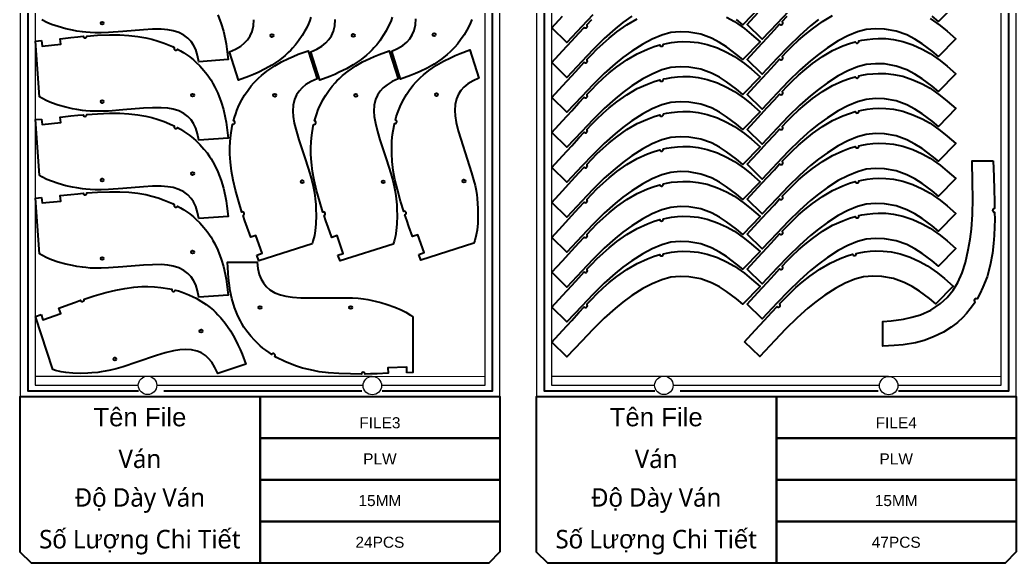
# Model space of a CAD drawing. Header units: millimetres. Extents: x -10628 to 24720, y -21829 to 4032.
# Drawn here: x 9448 to 12149, y -8099 to -6627 of the extents above; entities that cross this region are included whole.
import ezdxf
from ezdxf.enums import TextEntityAlignment as Align
from ezdxf.lldxf.tags import DXFTag

# ---------------------------------------------------------------- set-up
doc = ezdxf.new("R2010")
doc.units = ezdxf.units.MM
doc.layers.add('layer chu', color=7, linetype='Continuous', lineweight=9)
doc.layers.add('layer khung van cnc', color=7, linetype='Continuous', lineweight=25, true_color=0xfbf59b)
doc.layers.add('layer mau', color=7, linetype='Continuous')
doc.styles.add('Text Dim', font='arial.ttf')
tags = doc.linetypes.add('DATTRANHVAKEPVAN', pattern='A,32.156035,-1.521322,["DAT TRÁNH VA CHẠM KẸP VÁN",Text Dim,S=2.23494,R=0,X=0,Y=-0.877209],-47.8264', length=81.503757).pattern_tags.tags
tags[6] = DXFTag(74, 10)
tags = doc.linetypes.add('KVVIENMAY', pattern='A,46.311228,-10.280676,["KV VIỀN MÁY",Text Dim,S=10.028098,R=0,X=0,Y=-4.346144],-100.988212', length=157.580116).pattern_tags.tags
tags[6] = DXFTag(74, 10)

# ---------------------------------------------------------------- blocks, each defined once
blk = doc.blocks.new('khung van cnc')
at = {"color": 2, "linetype": 'DATTRANHVAKEPVAN', "lineweight": 5}
for p, q in [((-1453, -44.4), (-1148, -44.4)), ((-1148, -44.4), (-538.7, -44.4)), ((-539.1, -45.3), (-233, -44.4))]:
    blk.add_line(p, q, dxfattribs=at)
at = {"color": 250, "lineweight": 5}
blk.add_line((-1494.1, -99.4), (-193, -99.4), dxfattribs=at)
at = {"lineweight": 5}
blk.add_lwpolyline([(-193, -99.4), (-193, 2370.6), (-223, 2400.6), (-1463, 2400.6), (-1493, 2370.6), (-1493, -99.4)], close=True, dxfattribs=at)
at = {"color": 1, "linetype": 'KVVIENMAY'}
for points in [[(-511.9, -84.4), (-213, -84.4), (-213, 2370.6), (-228, 2385.6), (-1458, 2385.6), (-1473, 2370.6), (-1473, -84.4), (-1172.8, -84.4)], [(-1104, -84.4), (-567.2, -84.4)]]:
    blk.add_lwpolyline(points, dxfattribs=at)
at = {"lineweight": 5}
for points in [[(-513.5, -69.4), (-233, -69.4), (-233, 2370.6), (-1453, 2370.6), (-1453, -69.4), (-1173, -69.4)], [(-1123, -69.4), (-563.5, -69.4)]]:
    blk.add_lwpolyline(points, dxfattribs=at)
blk.add_lwpolyline([(-843, -551.3), (-1463, -551.3), (-1493, -521.3), (-1493, -99.4), (-843, -99.4)], close=True)
for centre in [(-1148, -69.4), (-538.5, -70.2)]:
    blk.add_circle(centre, 25, dxfattribs=at)
at = {"layer": 'layer mau'}
for points in [[(-843, -99.4), (-193, -99.4), (-193, -212.4), (-843, -212.4)], [(-843, -212.4), (-193, -212.4), (-193, -325.3), (-843, -325.3)], [(-843, -325.3), (-193, -325.3), (-193, -438.3), (-843, -438.3)], [(-843, -438.3), (-193, -438.3), (-193, -521.2), (-223, -551.2), (-843, -551.2)]]:
    blk.add_lwpolyline(points, close=True, dxfattribs=at)
at = {"color": 254, "lineweight": 5, "char_height": 50, "width": 647.53, "attachment_point": 5}
for s, insert in [('{\\fArial|b0|i0|c163|p34;Tên File}', (-1168.8, -155.9)), ('{\\fYu Gothic UI Semilight|b0|i0|c128|p34;Ván}', (-1168.8, -268.9)), ('{\\fYu Gothic UI Semilight|b0|i0|c128|p34;Đ\\fArial|b0|i0|c163|p34;ộ\\fYu Gothic UI Semilight|b0|i0|c128|p34; Dày Ván}', (-1168.8, -381.8)), ('{\\fYu Gothic UI Semilight|b0|i0|c128|p34;S\\fArial|b0|i0|c163|p34;ố\\fYu Gothic UI Semilight|b0|i0|c128|p34; L\\fArial|b0|i0|c163|p34;ượ\\fYu Gothic UI Semilight|b0|i0|c128|p34;ng Chi Ti\\fArial|b0|i0|c163|p34;ế\\fYu Gothic UI Semilight|b0|i0|c128|p34;t}', (-1168.8, -494.8))]:
    blk.add_mtext(s, dxfattribs=dict(at, insert=insert))
at = {"layer": 'layer mau'}
for tag, p in [('ÁGF', (-518, -155.9)), ('TENFILE', (-518, -268.9)), ('TENFILE', (-518, -381.8)), ('TENFILE', (-518, -494.8))]:
    blk.add_attdef(tag, text='', height=30, dxfattribs=at).set_placement(p, align=Align.MIDDLE_CENTER)

msp = doc.modelspace()

# ---------------------------------------------------------------- linework, layer by layer
for points in [[(11985.372, -6582.812), (11938.419, -6630.949), (11921.05, -6616.615)], [(9984.954, -6612.802), (9993.905, -6636.751), (10000.002, -6657.094), (10004.644, -6678.014), (10007.143, -6691.449), (10009.326, -6705.795), (10012.64, -6734.252), (9932.718, -6739.955), (9929.252, -6722.937), (9924.636, -6707.117), (9918.482, -6694.665), (9911.829, -6684.873), (9903.191, -6675.58), (9892.816, -6667.691), (9878.763, -6660.58), (9863.108, -6655.831), (9848.638, -6653.354), (9830.634, -6651.994), (9807.301, -6652.039), (9783.42, -6653.488), (9726.688, -6657.958), (9688.258, -6660.819), (9668.064, -6661.649), (9652.106, -6661.653), (9638.227, -6661.055), (9626.466, -6660.093), (9617.537, -6659.037), (9602, -6656.61), (9590.568, -6654.484), (9572.855, -6650.686), (9551.223, -6644.831), (9533.655, -6638.69), (9521.302, -6633.466), (9507.377, -6626.291)], [(11107.196, -6616.12), (11083.084, -6633.789), (11061.746, -6650.961), (11032.284, -6677.016), (11001.14, -6707.727), (10971.497, -6739.172), (10930.92, -6782.215), (10890.025, -6742.325), (10918.857, -6710.779), (10944.044, -6683.362), (10963.526, -6662.246), (10977.904, -6646.711), (10979.538, -6647.884), (10981.056, -6648.291), (10982.631, -6648.206), (10983.835, -6647.779), (10985.223, -6646.74), (10986.195, -6645.235), (10986.544, -6643.891), (10986.442, -6642.163), (10985.591, -6640.337), (10984.73, -6639.437), (10998.271, -6625.352)], [(11001.141, -6612.986), (10971.498, -6644.43), (10930.922, -6687.474), (10890.027, -6647.584), (10918.859, -6616.038)], [(11455.322, -6591.346), (11408.369, -6639.483), (11391, -6625.15)], [(11915.638, -6622.535), (11942.935, -6641.716), (11962.05, -6657.217), (11985.371, -6677.553), (11938.418, -6725.69), (11921.049, -6711.357), (11894.185, -6691.301), (11874.495, -6678.797), (11852.87, -6667.317), (11823.915, -6656.812), (11792.051, -6651.206), (11768.122, -6650.428), (11742.659, -6652.505), (11718.968, -6659.04), (11692.417, -6669.932), (11666.98, -6683.352), (11637.245, -6702.327), (11613.133, -6719.996), (11591.795, -6737.168), (11562.333, -6763.223), (11531.189, -6793.934), (11501.546, -6825.379), (11460.969, -6868.422), (11420.074, -6828.532), (11448.906, -6796.986), (11474.093, -6769.569), (11493.575, -6748.453), (11507.953, -6732.918), (11509.587, -6734.091), (11511.105, -6734.498), (11512.68, -6734.413), (11513.884, -6733.986), (11515.272, -6732.947), (11516.244, -6731.442), (11516.593, -6730.098), (11516.491, -6728.37), (11515.64, -6726.544), (11514.779, -6725.644), (11528.32, -6711.559), (11542.589, -6697.148), (11559.181, -6681.528), (11575.954, -6667.104), (11596.85, -6650.357), (11623.778, -6631.21), (11651.586, -6614.881)], [(11613.134, -6625.255), (11591.796, -6642.427), (11562.335, -6668.482), (11531.19, -6699.193), (11501.547, -6730.637), (11460.971, -6773.681), (11420.076, -6733.791), (11448.908, -6702.244), (11474.095, -6674.828), (11493.576, -6653.712), (11507.955, -6638.177), (11509.589, -6639.349), (11511.107, -6639.757), (11512.681, -6639.672), (11513.886, -6639.245), (11515.274, -6638.205), (11516.246, -6636.701), (11516.595, -6635.357), (11516.493, -6633.629), (11515.642, -6631.802), (11514.78, -6630.903), (11528.322, -6616.818)], [(11531.192, -6604.451), (11501.549, -6635.896), (11460.972, -6678.94), (11420.077, -6639.05), (11448.909, -6607.503)], [(10237.137, -6618.969), (10233.807, -6628.031), (10230.114, -6636.883), (10224.58, -6648.572), (10220.4, -6656.404), (10212.83, -6669.049), (10203.348, -6683.123), (10194.93, -6694.307), (10187.478, -6702.789), (10182.149, -6708.255), (10175.023, -6715.107), (10166.92, -6722.602), (10152.301, -6734.512), (10131.107, -6748.813), (10112.753, -6759.495), (10093.497, -6768.898), (10081.018, -6774.467), (10067.579, -6779.943), (10040.685, -6789.816), (10016.461, -6713.44), (10032.198, -6706.092), (10046.501, -6697.907), (10057.17, -6689.013), (10065.135, -6680.256), (10072.152, -6669.686), (10077.399, -6657.754), (10081.028, -6642.428), (10081.987, -6626.097)], [(10457.633, -6618.699), (10454.303, -6627.761), (10450.61, -6636.613), (10445.076, -6648.302), (10440.896, -6656.134), (10433.326, -6668.779), (10423.844, -6682.852), (10415.426, -6694.037), (10407.974, -6702.519), (10402.644, -6707.985), (10395.519, -6714.837), (10387.416, -6722.332), (10372.797, -6734.242), (10351.603, -6748.543), (10333.248, -6759.225), (10313.993, -6768.628), (10301.514, -6774.197), (10288.075, -6779.673), (10261.181, -6789.546), (10236.957, -6713.17), (10252.694, -6705.822), (10266.997, -6697.637), (10277.666, -6688.743), (10285.631, -6679.986), (10292.648, -6669.416), (10297.895, -6657.484), (10301.524, -6642.158), (10302.483, -6625.827)], [(10673.441, -6625.636), (10669.748, -6634.488), (10664.214, -6646.177), (10660.034, -6654.009), (10652.464, -6666.654), (10642.982, -6680.727), (10634.564, -6691.912), (10627.112, -6700.393), (10621.782, -6705.86), (10614.657, -6712.712), (10606.554, -6720.207), (10591.935, -6732.117), (10570.741, -6746.418), (10552.387, -6757.1), (10533.131, -6766.503), (10520.652, -6772.072), (10507.213, -6777.547), (10480.319, -6787.421), (10456.095, -6711.045), (10471.832, -6703.697), (10486.135, -6695.512), (10496.804, -6686.618), (10504.769, -6677.861), (10511.786, -6667.291), (10517.033, -6655.359), (10520.662, -6640.033), (10521.621, -6623.702)], [(11364.182, -6619.258), (11385.588, -6631.07), (11412.885, -6650.25), (11432, -6665.751), (11455.321, -6686.088), (11408.367, -6734.224), (11390.998, -6719.891), (11364.135, -6699.836), (11344.445, -6687.331), (11322.82, -6675.852), (11293.865, -6665.346), (11262.001, -6659.74), (11238.072, -6658.962), (11212.608, -6661.039), (11188.917, -6667.574), (11162.366, -6678.466), (11136.93, -6691.886), (11107.195, -6710.861), (11083.082, -6728.53), (11061.745, -6745.702), (11032.283, -6771.757), (11001.138, -6802.468), (10971.495, -6833.913), (10930.919, -6876.956), (10890.024, -6837.066), (10918.856, -6805.52), (10944.043, -6778.103), (10963.524, -6756.987), (10977.903, -6741.452), (10979.537, -6742.625), (10981.055, -6743.032), (10982.629, -6742.947), (10983.834, -6742.521), (10985.222, -6741.481), (10986.194, -6739.976), (10986.543, -6738.632), (10986.441, -6736.905), (10985.59, -6735.078), (10984.728, -6734.178), (10998.27, -6720.093), (11012.539, -6705.682), (11029.131, -6690.062), (11045.903, -6675.638), (11066.8, -6658.891), (11093.727, -6639.744), (11121.536, -6623.415)]]:
    msp.add_lwpolyline(points)
for points in [[(9506.406, -6682.511), (9507.86, -6697.376), (9558.708, -6692.402), (9557.158, -6677.539), (9586.253, -6674.165), (9604.542, -6672.294), (9619.269, -6670.927), (9620.227, -6673.491), (9622.155, -6675.065), (9624.57, -6675.516), (9626.991, -6674.71), (9628.409, -6673.307), (9629.146, -6671.559), (9629.241, -6670.171), (9658.387, -6668.246), (9690.577, -6666.944), (9718.8, -6667.004), (9743.449, -6668.464), (9768.024, -6671.285), (9789.173, -6674.926), (9805.765, -6678.842), (9822.852, -6683.834), (9839.06, -6689.473), (9861.685, -6698.869), (9866.461, -6701.273), (9865.992, -6704.32), (9866.569, -6705.97), (9867.966, -6707.549), (9869.787, -6708.389), (9871.284, -6708.508), (9873.57, -6707.765), (9874.876, -6706.588), (9875.286, -6705.859), (9883.024, -6710.253), (9892.438, -6715.992), (9900.47, -6721.348), (9908.214, -6727.007), (9918.286, -6735.119), (9924.924, -6741.014), (9935.45, -6751.33), (9946.918, -6763.838), (9955.825, -6774.637), (9962.33, -6783.865), (9966.4, -6790.325), (9971.397, -6798.854), (9976.79, -6808.484), (9984.954, -6825.482), (9993.905, -6849.431), (10000.002, -6869.774), (10004.644, -6890.694), (10007.143, -6904.129), (10009.326, -6918.476), (10012.64, -6946.932), (9932.718, -6952.635), (9929.252, -6935.617), (9924.636, -6919.797), (9918.482, -6907.345), (9911.829, -6897.553), (9903.191, -6888.261), (9892.816, -6880.371), (9878.763, -6873.26), (9863.108, -6868.511), (9848.638, -6866.034), (9830.634, -6864.674), (9807.301, -6864.719), (9783.42, -6866.168), (9726.688, -6870.638), (9688.258, -6873.499), (9668.064, -6874.33), (9652.106, -6874.333), (9638.227, -6873.735), (9626.466, -6872.773), (9617.537, -6871.718), (9602, -6869.29), (9590.568, -6867.165), (9572.855, -6863.366), (9551.223, -6857.511), (9533.655, -6851.371), (9521.302, -6846.146), (9507.377, -6838.972), (9500.781, -6835.019), (9490.019, -6684.222)], [(10890.022, -6931.808), (10918.854, -6900.261), (10944.041, -6872.844), (10963.523, -6851.728), (10977.901, -6836.193), (10979.535, -6837.366), (10981.053, -6837.773), (10982.628, -6837.688), (10983.832, -6837.262), (10985.22, -6836.222), (10986.192, -6834.718), (10986.541, -6833.374), (10986.439, -6831.646), (10985.588, -6829.819), (10984.727, -6828.92), (10998.268, -6814.834), (11012.537, -6800.423), (11029.13, -6784.803), (11045.902, -6770.38), (11066.798, -6753.632), (11093.726, -6734.485), (11121.534, -6718.156), (11149.238, -6705.717), (11167.674, -6698.85), (11182.929, -6694.295), (11183.423, -6695.537), (11184.289, -6696.663), (11185.836, -6697.691), (11187.639, -6698.082), (11188.957, -6697.943), (11191.359, -6696.575), (11192.435, -6694.908), (11192.647, -6691.94), (11200.748, -6690.21), (11214.934, -6687.795), (11230.677, -6686.103), (11245.285, -6685.245), (11265.409, -6685.596), (11286.907, -6688.003), (11311.491, -6693.229), (11339.094, -6702.53), (11364.18, -6713.999), (11385.586, -6725.811), (11412.884, -6744.991), (11431.998, -6760.492), (11455.319, -6780.829), (11408.366, -6828.965), (11390.997, -6814.632), (11364.133, -6794.577), (11344.443, -6782.072), (11322.819, -6770.593), (11293.863, -6760.087), (11261.999, -6754.481), (11238.07, -6753.704), (11212.607, -6755.78), (11188.916, -6762.315), (11162.365, -6773.208), (11136.928, -6786.628), (11107.193, -6805.602), (11083.081, -6823.272), (11061.743, -6840.444), (11032.281, -6866.498), (11001.137, -6897.209), (10971.494, -6928.654), (10930.917, -6971.697)], [(11420.073, -6923.273), (11448.905, -6891.727), (11474.092, -6864.31), (11493.573, -6843.194), (11507.952, -6827.659), (11509.586, -6828.832), (11511.104, -6829.239), (11512.678, -6829.154), (11513.883, -6828.728), (11515.271, -6827.688), (11516.243, -6826.183), (11516.592, -6824.839), (11516.49, -6823.112), (11515.639, -6821.285), (11514.777, -6820.385), (11528.319, -6806.3), (11542.587, -6791.889), (11559.18, -6776.269), (11575.952, -6761.845), (11596.849, -6745.098), (11623.776, -6725.951), (11651.585, -6709.622), (11679.288, -6697.183), (11697.724, -6690.315), (11712.979, -6685.761), (11713.474, -6687.003), (11714.339, -6688.129), (11715.887, -6689.156), (11717.689, -6689.548), (11719.008, -6689.409), (11721.41, -6688.041), (11722.486, -6686.374), (11722.698, -6683.406), (11730.799, -6681.676), (11744.984, -6679.26), (11760.727, -6677.569), (11775.335, -6676.711), (11795.46, -6677.062), (11816.957, -6679.469), (11841.542, -6684.694), (11869.144, -6693.996), (11894.231, -6705.465), (11915.637, -6717.277), (11942.934, -6736.457), (11962.049, -6751.958), (11985.369, -6772.295), (11938.416, -6820.431), (11921.047, -6806.098), (11894.184, -6786.043), (11874.494, -6773.538), (11852.869, -6762.058), (11823.914, -6751.553), (11792.05, -6745.947), (11768.12, -6745.169), (11742.657, -6747.246), (11718.966, -6753.781), (11692.415, -6764.673), (11666.978, -6778.093), (11637.244, -6797.068), (11613.131, -6814.737), (11591.793, -6831.909), (11562.332, -6857.964), (11531.187, -6888.675), (11501.544, -6920.12), (11460.968, -6963.163)], [(10090.648, -7263.969), (10104.761, -7259.081), (10088.041, -7210.803), (10073.951, -7215.784), (10063.871, -7188.283), (10057.778, -7170.938), (10053.006, -7156.938), (10055.276, -7155.408), (10056.356, -7153.165), (10056.23, -7150.711), (10054.881, -7148.546), (10053.185, -7147.496), (10051.314, -7147.188), (10049.941, -7147.42), (10041.257, -7119.53), (10032.469, -7088.536), (10025.931, -7061.081), (10021.59, -7036.773), (10018.59, -7012.219), (10017.186, -6990.806), (10017.117, -6973.757), (10017.977, -6955.977), (10019.672, -6938.9), (10023.52, -6914.706), (10024.741, -6909.5), (10027.813, -6909.244), (10029.283, -6908.297), (10030.491, -6906.57), (10030.882, -6904.603), (10030.648, -6903.12), (10029.392, -6901.071), (10027.942, -6900.076), (10027.137, -6899.848), (10029.602, -6891.297), (10032.981, -6880.803), (10036.311, -6871.741), (10040.004, -6862.889), (10045.538, -6851.2), (10049.718, -6843.368), (10057.289, -6830.723), (10066.77, -6816.649), (10075.189, -6805.465), (10082.64, -6796.983), (10087.97, -6791.517), (10095.095, -6784.665), (10103.198, -6777.17), (10117.817, -6765.26), (10139.011, -6750.959), (10157.366, -6740.277), (10176.622, -6730.874), (10189.1, -6725.305), (10202.54, -6719.829), (10229.433, -6709.956), (10253.657, -6786.332), (10237.92, -6793.68), (10223.618, -6801.865), (10212.948, -6810.759), (10204.983, -6819.516), (10197.966, -6830.086), (10192.72, -6842.018), (10189.09, -6857.344), (10188.132, -6873.675), (10189.105, -6888.323), (10191.99, -6906.147), (10197.487, -6928.823), (10204.477, -6951.704), (10222.082, -7005.82), (10233.845, -7042.517), (10239.373, -7061.958), (10243.105, -7077.473), (10245.768, -7091.107), (10247.581, -7102.767), (10248.642, -7111.696), (10249.912, -7127.37), (10250.518, -7138.982), (10250.964, -7157.092), (10250.327, -7179.493), (10248.462, -7198.01), (10246.269, -7211.242), (10242.548, -7226.458), (10240.247, -7233.795), (10096.141, -7279.502)], [(10310.354, -7264.231), (10324.468, -7259.343), (10307.747, -7211.066), (10293.658, -7216.046), (10283.578, -7188.546), (10277.484, -7171.201), (10272.713, -7157.201), (10274.983, -7155.67), (10276.062, -7153.428), (10275.937, -7150.974), (10274.587, -7148.809), (10272.892, -7147.758), (10271.02, -7147.45), (10269.647, -7147.682), (10260.964, -7119.793), (10252.176, -7088.798), (10245.638, -7061.343), (10241.297, -7037.035), (10238.296, -7012.482), (10236.893, -6991.068), (10236.824, -6974.02), (10237.684, -6956.24), (10239.378, -6939.162), (10243.226, -6914.968), (10244.447, -6909.762), (10247.52, -6909.506), (10248.99, -6908.559), (10250.198, -6906.832), (10250.589, -6904.865), (10250.355, -6903.382), (10249.099, -6901.333), (10247.649, -6900.338), (10246.844, -6900.11), (10249.308, -6891.559), (10252.688, -6881.065), (10256.018, -6872.003), (10259.71, -6863.151), (10265.245, -6851.463), (10269.425, -6843.631), (10276.995, -6830.985), (10286.477, -6816.912), (10294.895, -6805.727), (10302.347, -6797.246), (10307.676, -6791.779), (10314.802, -6784.927), (10322.905, -6777.432), (10337.524, -6765.523), (10358.718, -6751.221), (10377.072, -6740.539), (10396.328, -6731.136), (10408.807, -6725.567), (10422.246, -6720.092), (10449.14, -6710.218), (10473.364, -6786.594), (10457.627, -6793.942), (10443.324, -6802.127), (10432.655, -6811.021), (10424.689, -6819.778), (10417.673, -6830.348), (10412.426, -6842.28), (10408.797, -6857.606), (10407.838, -6873.938), (10408.812, -6888.586), (10411.697, -6906.409), (10417.194, -6929.085), (10424.184, -6951.966), (10441.789, -7006.083), (10453.552, -7042.78), (10459.079, -7062.22), (10462.812, -7077.735), (10465.474, -7091.369), (10467.288, -7103.029), (10468.348, -7111.958), (10469.619, -7127.632), (10470.224, -7139.244), (10470.671, -7157.354), (10470.033, -7179.756), (10468.169, -7198.273), (10465.976, -7211.505), (10462.255, -7226.72), (10459.953, -7234.057), (10315.847, -7279.764)], [(10529.492, -7262.106), (10543.606, -7257.218), (10526.886, -7208.941), (10512.796, -7213.921), (10502.716, -7186.42), (10496.623, -7169.076), (10491.851, -7155.076), (10494.121, -7153.545), (10495.2, -7151.303), (10495.075, -7148.849), (10493.725, -7146.683), (10492.03, -7145.633), (10490.158, -7145.325), (10488.786, -7145.557), (10480.102, -7117.668), (10471.314, -7086.673), (10464.776, -7059.218), (10460.435, -7034.91), (10457.434, -7010.356), (10456.031, -6988.943), (10455.962, -6971.894), (10456.822, -6954.115), (10458.516, -6937.037), (10462.364, -6912.843), (10463.585, -6907.637), (10466.658, -6907.381), (10468.128, -6906.434), (10469.336, -6904.707), (10469.727, -6902.74), (10469.493, -6901.257), (10468.237, -6899.208), (10466.787, -6898.213), (10465.982, -6897.985), (10468.447, -6889.434), (10471.826, -6878.94), (10475.156, -6869.878), (10478.849, -6861.026), (10484.383, -6849.337), (10488.563, -6841.505), (10496.133, -6828.86), (10505.615, -6814.787), (10514.033, -6803.602), (10521.485, -6795.121), (10526.815, -6789.654), (10533.94, -6782.802), (10542.043, -6775.307), (10556.662, -6763.397), (10577.856, -6749.096), (10596.21, -6738.414), (10615.466, -6729.011), (10627.945, -6723.442), (10641.384, -6717.967), (10668.278, -6708.093), (10692.502, -6784.469), (10676.765, -6791.817), (10662.462, -6800.002), (10651.793, -6808.896), (10643.828, -6817.653), (10636.811, -6828.223), (10631.564, -6840.155), (10627.935, -6855.481), (10626.976, -6871.813), (10627.95, -6886.461), (10630.835, -6904.284), (10636.332, -6926.96), (10643.322, -6949.841), (10660.927, -7003.957), (10672.69, -7040.655), (10678.217, -7060.095), (10681.95, -7075.61), (10684.612, -7089.244), (10686.426, -7100.904), (10687.486, -7109.833), (10688.757, -7125.507), (10689.362, -7137.119), (10689.809, -7155.229), (10689.171, -7177.63), (10687.307, -7196.148), (10685.114, -7209.38), (10681.393, -7224.595), (10679.091, -7231.932), (10534.985, -7277.639)], [(11420.071, -7018.015), (11448.903, -6986.468), (11474.09, -6959.051), (11493.572, -6937.935), (11507.95, -6922.4), (11509.584, -6923.573), (11511.102, -6923.98), (11512.677, -6923.895), (11513.881, -6923.469), (11515.269, -6922.429), (11516.241, -6920.925), (11516.59, -6919.581), (11516.488, -6917.853), (11515.637, -6916.026), (11514.776, -6915.127), (11528.317, -6901.041), (11542.586, -6886.63), (11559.178, -6871.01), (11575.951, -6856.587), (11596.847, -6839.839), (11623.775, -6820.692), (11651.583, -6804.363), (11679.287, -6791.924), (11697.723, -6785.057), (11712.978, -6780.502), (11713.472, -6781.744), (11714.338, -6782.87), (11715.885, -6783.898), (11717.688, -6784.289), (11719.006, -6784.15), (11721.408, -6782.782), (11722.484, -6781.115), (11722.696, -6778.147), (11730.797, -6776.417), (11744.983, -6774.002), (11760.726, -6772.31), (11775.334, -6771.452), (11795.458, -6771.803), (11816.956, -6774.21), (11841.54, -6779.436), (11869.143, -6788.737), (11894.229, -6800.206), (11915.635, -6812.018), (11942.932, -6831.198), (11962.047, -6846.699), (11985.368, -6867.036), (11938.415, -6915.172), (11921.046, -6900.839), (11894.182, -6880.784), (11874.492, -6868.279), (11852.867, -6856.8), (11823.912, -6846.294), (11792.048, -6840.688), (11768.119, -6839.911), (11742.656, -6841.987), (11718.965, -6848.522), (11692.414, -6859.414), (11666.977, -6872.835), (11637.242, -6891.809), (11613.13, -6909.478), (11591.792, -6926.651), (11562.33, -6952.705), (11531.186, -6983.416), (11501.543, -7014.861), (11460.966, -7057.904)], [(10890.021, -7026.549), (10918.853, -6995.002), (10944.04, -6967.585), (10963.521, -6946.469), (10977.9, -6930.934), (10979.534, -6932.107), (10981.052, -6932.515), (10982.626, -6932.429), (10983.831, -6932.003), (10985.219, -6930.963), (10986.191, -6929.459), (10986.54, -6928.115), (10986.438, -6926.387), (10985.587, -6924.56), (10984.725, -6923.661), (10998.267, -6909.575), (11012.536, -6895.165), (11029.128, -6879.544), (11045.9, -6865.121), (11066.797, -6848.373), (11093.724, -6829.227), (11121.533, -6812.897), (11149.236, -6800.459), (11167.673, -6793.591), (11182.927, -6789.036), (11183.422, -6790.279), (11184.287, -6791.404), (11185.835, -6792.432), (11187.638, -6792.823), (11188.956, -6792.684), (11191.358, -6791.316), (11192.434, -6789.649), (11192.646, -6786.681), (11200.747, -6784.952), (11214.932, -6782.536), (11230.675, -6780.844), (11245.283, -6779.986), (11265.408, -6780.337), (11286.906, -6782.744), (11311.49, -6787.97), (11339.092, -6797.271), (11364.179, -6808.741), (11385.585, -6820.552), (11412.882, -6839.732), (11431.997, -6855.234), (11455.318, -6875.57), (11408.364, -6923.707), (11390.995, -6909.373), (11364.132, -6889.318), (11344.442, -6876.813), (11322.817, -6865.334), (11293.862, -6854.829), (11261.998, -6849.222), (11238.069, -6848.445), (11212.605, -6850.521), (11188.914, -6857.056), (11162.363, -6867.949), (11136.927, -6881.369), (11107.192, -6900.343), (11083.079, -6918.013), (11061.742, -6935.185), (11032.28, -6961.239), (11001.135, -6991.95), (10971.492, -7023.395), (10930.916, -7066.439)], [(9506.406, -6895.191), (9507.86, -6910.057), (9558.708, -6905.082), (9557.158, -6890.219), (9586.253, -6886.845), (9604.542, -6884.974), (9619.269, -6883.607), (9620.227, -6886.171), (9622.155, -6887.745), (9624.57, -6888.197), (9626.991, -6887.391), (9628.409, -6885.987), (9629.146, -6884.24), (9629.241, -6882.851), (9658.387, -6880.926), (9690.577, -6879.625), (9718.8, -6879.685), (9743.449, -6881.145), (9768.024, -6883.966), (9789.173, -6887.606), (9805.765, -6891.523), (9822.852, -6896.514), (9839.06, -6902.153), (9861.685, -6911.549), (9866.461, -6913.953), (9865.992, -6917), (9866.569, -6918.651), (9867.966, -6920.229), (9869.787, -6921.069), (9871.284, -6921.188), (9873.57, -6920.445), (9874.876, -6919.268), (9875.286, -6918.539), (9883.024, -6922.934), (9892.438, -6928.672), (9900.47, -6934.028), (9908.214, -6939.687), (9918.286, -6947.8), (9924.924, -6953.694), (9935.45, -6964.011), (9946.918, -6976.519), (9955.825, -6987.318), (9962.33, -6996.545), (9966.4, -7003.005), (9971.397, -7011.535), (9976.79, -7021.164), (9984.954, -7038.162), (9993.905, -7062.112), (10000.002, -7082.454), (10004.644, -7103.374), (10007.143, -7116.809), (10009.326, -7131.156), (10012.64, -7159.612), (9932.718, -7165.316), (9929.252, -7148.297), (9924.636, -7132.478), (9918.482, -7120.025), (9911.829, -7110.234), (9903.191, -7100.941), (9892.816, -7093.051), (9878.763, -7085.941), (9863.108, -7081.192), (9848.638, -7078.715), (9830.634, -7077.354), (9807.301, -7077.399), (9783.42, -7078.848), (9726.688, -7083.318), (9688.258, -7086.179), (9668.064, -7087.01), (9652.106, -7087.013), (9638.227, -7086.415), (9626.466, -7085.453), (9617.537, -7084.398), (9602, -7081.97), (9590.568, -7079.845), (9572.855, -7076.046), (9551.223, -7070.191), (9533.655, -7064.051), (9521.302, -7058.826), (9507.377, -7051.652), (9500.781, -7047.7), (9490.019, -6896.902)], [(10890.019, -7121.29), (10918.851, -7089.743), (10944.038, -7062.327), (10963.52, -7041.21), (10977.898, -7025.675), (10979.532, -7026.848), (10981.05, -7027.256), (10982.625, -7027.171), (10983.829, -7026.744), (10985.217, -7025.704), (10986.189, -7024.2), (10986.538, -7022.856), (10986.436, -7021.128), (10985.585, -7019.301), (10984.724, -7018.402), (10998.265, -7004.316), (11012.534, -6989.906), (11029.127, -6974.285), (11045.899, -6959.862), (11066.795, -6943.115), (11093.723, -6923.968), (11121.531, -6907.638), (11149.235, -6895.2), (11167.671, -6888.332), (11182.926, -6883.777), (11183.42, -6885.02), (11184.286, -6886.145), (11185.833, -6887.173), (11187.636, -6887.564), (11188.954, -6887.426), (11191.356, -6886.057), (11192.432, -6884.39), (11192.644, -6881.423), (11200.745, -6879.693), (11214.931, -6877.277), (11230.674, -6875.586), (11245.282, -6874.727), (11265.406, -6875.078), (11286.904, -6877.485), (11311.488, -6882.711), (11339.091, -6892.013), (11364.177, -6903.482), (11385.583, -6915.293), (11412.881, -6934.473), (11431.995, -6949.975), (11455.316, -6970.311), (11408.363, -7018.448), (11390.994, -7004.114), (11364.13, -6984.059), (11344.44, -6971.554), (11322.816, -6960.075), (11293.86, -6949.57), (11261.996, -6943.964), (11238.067, -6943.186), (11212.604, -6945.262), (11188.913, -6951.797), (11162.362, -6962.69), (11136.925, -6976.11), (11107.19, -6995.084), (11083.078, -7012.754), (11061.74, -7029.926), (11032.278, -7055.98), (11001.134, -7086.691), (10971.491, -7118.136), (10930.914, -7161.18)], [(11420.07, -7112.756), (11448.902, -7081.209), (11474.089, -7053.792), (11493.57, -7032.676), (11507.949, -7017.141), (11509.583, -7018.314), (11511.101, -7018.721), (11512.675, -7018.636), (11513.88, -7018.21), (11515.268, -7017.17), (11516.24, -7015.666), (11516.589, -7014.322), (11516.487, -7012.594), (11515.636, -7010.767), (11514.774, -7009.868), (11528.316, -6995.782), (11542.584, -6981.372), (11559.177, -6965.751), (11575.949, -6951.328), (11596.846, -6934.58), (11623.773, -6915.434), (11651.582, -6899.104), (11679.285, -6886.666), (11697.721, -6879.798), (11712.976, -6875.243), (11713.471, -6876.486), (11714.336, -6877.611), (11715.884, -6878.639), (11717.686, -6879.03), (11719.005, -6878.891), (11721.407, -6877.523), (11722.483, -6875.856), (11722.695, -6872.888), (11730.796, -6871.159), (11744.981, -6868.743), (11760.724, -6867.051), (11775.332, -6866.193), (11795.457, -6866.544), (11816.954, -6868.951), (11841.539, -6874.177), (11869.141, -6883.478), (11894.228, -6894.948), (11915.634, -6906.759), (11942.931, -6925.939), (11962.046, -6941.441), (11985.366, -6961.777), (11938.413, -7009.914), (11921.044, -6995.58), (11894.181, -6975.525), (11874.491, -6963.02), (11852.866, -6951.541), (11823.911, -6941.036), (11792.047, -6935.429), (11768.117, -6934.652), (11742.654, -6936.728), (11718.963, -6943.263), (11692.412, -6954.156), (11666.975, -6967.576), (11637.241, -6986.55), (11613.128, -7004.22), (11591.79, -7021.392), (11562.329, -7047.446), (11531.184, -7078.157), (11501.541, -7109.602), (11460.965, -7152.646)], [(11420.068, -7207.497), (11448.9, -7175.95), (11474.087, -7148.534), (11493.569, -7127.417), (11507.947, -7111.882), (11509.581, -7113.055), (11511.099, -7113.463), (11512.674, -7113.378), (11513.878, -7112.951), (11515.266, -7111.911), (11516.238, -7110.407), (11516.587, -7109.063), (11516.485, -7107.335), (11515.634, -7105.508), (11514.773, -7104.609), (11528.314, -7090.523), (11542.583, -7076.113), (11559.175, -7060.492), (11575.948, -7046.069), (11596.844, -7029.322), (11623.772, -7010.175), (11651.58, -6993.845), (11679.284, -6981.407), (11697.72, -6974.539), (11712.975, -6969.984), (11713.469, -6971.227), (11714.335, -6972.352), (11715.882, -6973.38), (11717.685, -6973.771), (11719.003, -6973.632), (11721.405, -6972.264), (11722.481, -6970.597), (11722.693, -6967.63), (11730.794, -6965.9), (11744.98, -6963.484), (11760.723, -6961.792), (11775.331, -6960.934), (11795.455, -6961.285), (11816.953, -6963.692), (11841.537, -6968.918), (11869.14, -6978.22), (11894.226, -6989.689), (11915.632, -7001.5), (11942.929, -7020.68), (11962.044, -7036.182), (11985.365, -7056.518), (11938.412, -7104.655), (11921.043, -7090.321), (11894.179, -7070.266), (11874.489, -7057.761), (11852.864, -7046.282), (11823.909, -7035.777), (11792.045, -7030.171), (11768.116, -7029.393), (11742.653, -7031.469), (11718.962, -7038.004), (11692.411, -7048.897), (11666.974, -7062.317), (11637.239, -7081.291), (11613.127, -7098.961), (11591.789, -7116.133), (11562.327, -7142.187), (11531.183, -7172.898), (11501.54, -7204.343), (11460.963, -7247.387)], [(10890.018, -7216.031), (10918.85, -7184.485), (10944.037, -7157.068), (10963.518, -7135.952), (10977.897, -7120.417), (10979.531, -7121.589), (10981.049, -7121.997), (10982.623, -7121.912), (10983.828, -7121.485), (10985.216, -7120.446), (10986.188, -7118.941), (10986.537, -7117.597), (10986.435, -7115.869), (10985.584, -7114.043), (10984.722, -7113.143), (10998.264, -7099.058), (11012.533, -7084.647), (11029.125, -7069.026), (11045.897, -7054.603), (11066.794, -7037.856), (11093.721, -7018.709), (11121.53, -7002.379), (11149.233, -6989.941), (11167.67, -6983.073), (11182.924, -6978.519), (11183.419, -6979.761), (11184.284, -6980.887), (11185.832, -6981.914), (11187.635, -6982.305), (11188.953, -6982.167), (11191.355, -6980.799), (11192.431, -6979.131), (11192.643, -6976.164), (11200.744, -6974.434), (11214.929, -6972.018), (11230.672, -6970.327), (11245.28, -6969.468), (11265.405, -6969.819), (11286.903, -6972.226), (11311.487, -6977.452), (11339.089, -6986.754), (11364.176, -6998.223), (11385.582, -7010.034), (11412.879, -7029.215), (11431.994, -7044.716), (11455.315, -7065.052), (11408.361, -7113.189), (11390.992, -7098.856), (11364.129, -7078.8), (11344.439, -7066.296), (11322.814, -7054.816), (11293.859, -7044.311), (11261.995, -7038.705), (11238.066, -7037.927), (11212.602, -7040.003), (11188.911, -7046.538), (11162.36, -7057.431), (11136.924, -7070.851), (11107.189, -7089.825), (11083.076, -7107.495), (11061.739, -7124.667), (11032.277, -7150.722), (11001.132, -7181.433), (10971.489, -7212.877), (10930.913, -7255.921)], [(12086.885, -7008.289), (12088.273, -7051.004), (12089.387, -7088.217), (12090.185, -7116.936), (12090.74, -7138.097), (12088.751, -7138.398), (12087.38, -7139.166), (12086.312, -7140.327), (12085.748, -7141.473), (12085.48, -7143.187), (12085.835, -7144.942), (12086.524, -7146.148), (12087.803, -7147.314), (12089.688, -7148.027), (12090.933, -7148.07), (12091.074, -7167.608), (12090.922, -7187.887), (12089.952, -7210.655), (12088.016, -7232.691), (12084.752, -7259.271), (12078.845, -7291.779), (12070.34, -7322.886), (12059.194, -7351.134), (12050.792, -7368.924), (12043.052, -7382.836), (12041.83, -7382.292), (12040.425, -7382.09), (12038.6, -7382.435), (12037.036, -7383.414), (12036.189, -7384.434), (12035.425, -7387.09), (12035.819, -7389.035), (12037.739, -7391.308), (12033.148, -7398.202), (12024.68, -7409.837), (12014.592, -7422.04), (12004.734, -7432.855), (11990.083, -7446.656), (11973.013, -7459.944), (11951.765, -7473.369), (11925.511, -7485.984), (11899.544, -7495.29), (11875.974, -7501.782), (11843.04, -7507.112), (11818.533, -7509.362), (11787.639, -7511.088), (11787.639, -7443.844), (11810.081, -7441.977), (11843.315, -7437.576), (11866.141, -7432.779), (11889.637, -7425.897), (11917.7, -7413.199), (11944.424, -7394.963), (11962.097, -7378.811), (11978.875, -7359.545), (11991.271, -7338.324), (12002.672, -7311.987), (12011.51, -7284.62), (12019.547, -7250.274), (12024.47, -7220.789), (12027.754, -7193.597), (12030.652, -7154.374), (12031.502, -7110.643), (12030.766, -7067.435), (12029.757, -7008.289)], [(10890.016, -7310.772), (10918.848, -7279.226), (10944.035, -7251.809), (10963.517, -7230.693), (10977.895, -7215.158), (10979.529, -7216.331), (10981.047, -7216.738), (10982.622, -7216.653), (10983.826, -7216.226), (10985.214, -7215.187), (10986.186, -7213.682), (10986.535, -7212.338), (10986.433, -7210.61), (10985.582, -7208.784), (10984.721, -7207.884), (10998.262, -7193.799), (11012.531, -7179.388), (11029.124, -7163.768), (11045.896, -7149.344), (11066.792, -7132.597), (11093.72, -7113.45), (11121.528, -7097.121), (11149.232, -7084.682), (11167.668, -7077.814), (11182.923, -7073.26), (11183.417, -7074.502), (11184.283, -7075.628), (11185.83, -7076.655), (11187.633, -7077.046), (11188.951, -7076.908), (11191.353, -7075.54), (11192.429, -7073.873), (11192.641, -7070.905), (11200.742, -7069.175), (11214.928, -7066.759), (11230.671, -7065.068), (11245.279, -7064.209), (11265.403, -7064.56), (11286.901, -7066.967), (11311.485, -7072.193), (11339.088, -7081.495), (11364.174, -7092.964), (11385.58, -7104.775), (11412.878, -7123.956), (11431.992, -7139.457), (11455.313, -7159.793), (11408.36, -7207.93), (11390.991, -7193.597), (11364.127, -7173.541), (11344.437, -7161.037), (11322.813, -7149.557), (11293.857, -7139.052), (11261.993, -7133.446), (11238.064, -7132.668), (11212.601, -7134.745), (11188.91, -7141.28), (11162.359, -7152.172), (11136.922, -7165.592), (11107.187, -7184.567), (11083.075, -7202.236), (11061.737, -7219.408), (11032.275, -7245.463), (11001.131, -7276.174), (10971.488, -7307.619), (10930.911, -7350.662)], [(11420.067, -7302.238), (11448.899, -7270.692), (11474.086, -7243.275), (11493.567, -7222.159), (11507.946, -7206.624), (11509.58, -7207.796), (11511.098, -7208.204), (11512.672, -7208.119), (11513.877, -7207.692), (11515.265, -7206.652), (11516.237, -7205.148), (11516.586, -7203.804), (11516.484, -7202.076), (11515.633, -7200.25), (11514.771, -7199.35), (11528.313, -7185.265), (11542.581, -7170.854), (11559.174, -7155.233), (11575.946, -7140.81), (11596.843, -7124.063), (11623.77, -7104.916), (11651.579, -7088.586), (11679.282, -7076.148), (11697.718, -7069.28), (11712.973, -7064.726), (11713.468, -7065.968), (11714.333, -7067.094), (11715.881, -7068.121), (11717.683, -7068.512), (11719.002, -7068.374), (11721.404, -7067.006), (11722.48, -7065.338), (11722.692, -7062.371), (11730.793, -7060.641), (11744.978, -7058.225), (11760.721, -7056.534), (11775.329, -7055.675), (11795.454, -7056.026), (11816.951, -7058.433), (11841.536, -7063.659), (11869.138, -7072.961), (11894.225, -7084.43), (11915.63, -7096.241), (11942.928, -7115.422), (11962.043, -7130.923), (11985.363, -7151.259), (11938.41, -7199.396), (11921.041, -7185.063), (11894.178, -7165.007), (11874.488, -7152.503), (11852.863, -7141.023), (11823.908, -7130.518), (11792.044, -7124.912), (11768.114, -7124.134), (11742.651, -7126.21), (11718.96, -7132.745), (11692.409, -7143.638), (11666.972, -7157.058), (11637.238, -7176.032), (11613.125, -7193.702), (11591.787, -7210.874), (11562.326, -7236.929), (11531.181, -7267.64), (11501.538, -7299.084), (11460.962, -7342.128)], [(9506.406, -7107.872), (9507.86, -7122.737), (9558.708, -7117.763), (9557.158, -7102.899), (9586.253, -7099.526), (9604.542, -7097.654), (9619.269, -7096.287), (9620.227, -7098.852), (9622.155, -7100.425), (9624.57, -7100.877), (9626.991, -7100.071), (9628.409, -7098.668), (9629.146, -7096.92), (9629.241, -7095.531), (9658.387, -7093.606), (9690.577, -7092.305), (9718.8, -7092.365), (9743.449, -7093.825), (9768.024, -7096.646), (9789.173, -7100.286), (9805.765, -7104.203), (9822.852, -7109.194), (9839.06, -7114.833), (9861.685, -7124.229), (9866.461, -7126.633), (9865.992, -7129.68), (9866.569, -7131.331), (9867.966, -7132.909), (9869.787, -7133.749), (9871.284, -7133.868), (9873.57, -7133.126), (9874.876, -7131.948), (9875.286, -7131.219), (9883.024, -7135.614), (9892.438, -7141.352), (9900.47, -7146.708), (9908.214, -7152.367), (9918.286, -7160.48), (9924.924, -7166.374), (9935.45, -7176.691), (9946.918, -7189.199), (9955.825, -7199.998), (9962.33, -7209.225), (9966.4, -7215.685), (9971.397, -7224.215), (9976.79, -7233.845), (9984.954, -7250.842), (9993.905, -7274.792), (10000.002, -7295.134), (10004.644, -7316.055), (10007.143, -7329.489), (10009.326, -7343.836), (10012.64, -7372.292), (9932.718, -7377.996), (9929.252, -7360.978), (9924.636, -7345.158), (9918.482, -7332.705), (9911.829, -7322.914), (9903.191, -7313.621), (9892.816, -7305.731), (9878.763, -7298.621), (9863.108, -7293.872), (9848.638, -7291.395), (9830.634, -7290.034), (9807.301, -7290.08), (9783.42, -7291.529), (9726.688, -7295.999), (9688.258, -7298.859), (9668.064, -7299.69), (9652.106, -7299.693), (9638.227, -7299.095), (9626.466, -7298.134), (9617.537, -7297.078), (9602, -7294.65), (9590.568, -7292.525), (9572.855, -7288.727), (9551.223, -7282.871), (9533.655, -7276.731), (9521.302, -7271.507), (9507.377, -7264.332), (9500.781, -7260.38), (9490.019, -7109.582)], [(11420.065, -7396.979), (11448.897, -7365.433), (11474.084, -7338.016), (11493.566, -7316.9), (11507.944, -7301.365), (11509.578, -7302.538), (11511.096, -7302.945), (11512.671, -7302.86), (11513.875, -7302.433), (11515.263, -7301.394), (11516.235, -7299.889), (11516.584, -7298.545), (11516.482, -7296.817), (11515.631, -7294.991), (11514.77, -7294.091), (11528.311, -7280.006), (11542.58, -7265.595), (11559.173, -7249.975), (11575.945, -7235.551), (11596.841, -7218.804), (11623.769, -7199.657), (11651.577, -7183.328), (11679.281, -7170.889), (11697.717, -7164.021), (11712.972, -7159.467), (11713.466, -7160.709), (11714.332, -7161.835), (11715.879, -7162.862), (11717.682, -7163.253), (11719, -7163.115), (11721.402, -7161.747), (11722.478, -7160.08), (11722.69, -7157.112), (11730.791, -7155.382), (11744.977, -7152.966), (11760.72, -7151.275), (11775.328, -7150.416), (11795.452, -7150.767), (11816.95, -7153.174), (11841.534, -7158.4), (11869.137, -7167.702), (11894.223, -7179.171), (11915.629, -7190.982), (11942.927, -7210.163), (11962.041, -7225.664), (11985.362, -7246.001), (11938.409, -7294.137), (11921.04, -7279.804), (11894.176, -7259.748), (11874.486, -7247.244), (11852.861, -7235.764), (11823.906, -7225.259), (11792.042, -7219.653), (11768.113, -7218.875), (11742.65, -7220.952), (11718.959, -7227.487), (11692.408, -7238.379), (11666.971, -7251.799), (11637.236, -7270.774), (11613.124, -7288.443), (11591.786, -7305.615), (11562.324, -7331.67), (11531.18, -7362.381), (11501.537, -7393.826), (11460.96, -7436.869)], [(10890.015, -7405.513), (10918.847, -7373.967), (10944.034, -7346.55), (10963.515, -7325.434), (10977.894, -7309.899), (10979.528, -7311.072), (10981.046, -7311.479), (10982.62, -7311.394), (10983.825, -7310.968), (10985.213, -7309.928), (10986.185, -7308.423), (10986.534, -7307.079), (10986.432, -7305.352), (10985.581, -7303.525), (10984.719, -7302.625), (10998.261, -7288.54), (11012.53, -7274.129), (11029.122, -7258.509), (11045.894, -7244.085), (11066.791, -7227.338), (11093.718, -7208.191), (11121.527, -7191.862), (11149.23, -7179.423), (11167.667, -7172.555), (11182.921, -7168.001), (11183.416, -7169.243), (11184.281, -7170.369), (11185.829, -7171.396), (11187.632, -7171.788), (11188.95, -7171.649), (11191.352, -7170.281), (11192.428, -7168.614), (11192.64, -7165.646), (11200.741, -7163.916), (11214.926, -7161.5), (11230.669, -7159.809), (11245.277, -7158.951), (11265.402, -7159.302), (11286.9, -7161.709), (11311.484, -7166.934), (11339.086, -7176.236), (11364.173, -7187.705), (11385.579, -7199.517), (11412.876, -7218.697), (11431.991, -7234.198), (11455.312, -7254.535), (11408.358, -7302.671), (11390.989, -7288.338), (11364.126, -7268.283), (11344.436, -7255.778), (11322.811, -7244.299), (11293.856, -7233.793), (11261.992, -7228.187), (11238.063, -7227.409), (11212.599, -7229.486), (11188.908, -7236.021), (11162.357, -7246.913), (11136.921, -7260.333), (11107.186, -7279.308), (11083.073, -7296.977), (11061.736, -7314.149), (11032.274, -7340.204), (11001.129, -7370.915), (10971.486, -7402.36), (10930.91, -7445.403)], [(10890.013, -7500.255), (10918.845, -7468.708), (10944.033, -7441.291), (10963.514, -7420.175), (10977.892, -7404.64), (10979.526, -7405.813), (10981.044, -7406.22), (10982.619, -7406.135), (10983.823, -7405.709), (10985.212, -7404.669), (10986.183, -7403.165), (10986.532, -7401.821), (10986.43, -7400.093), (10985.579, -7398.266), (10984.718, -7397.367), (10998.259, -7383.281), (11012.528, -7368.871), (11029.121, -7353.25), (11045.893, -7338.827), (11066.789, -7322.079), (11093.717, -7302.932), (11121.525, -7286.603), (11149.229, -7274.164), (11167.665, -7267.297), (11182.92, -7262.742), (11183.414, -7263.984), (11184.28, -7265.11), (11185.827, -7266.138), (11187.63, -7266.529), (11188.948, -7266.39), (11191.35, -7265.022), (11192.426, -7263.355), (11192.639, -7260.387), (11200.739, -7258.658), (11214.925, -7256.242), (11230.668, -7254.55), (11245.276, -7253.692), (11265.4, -7254.043), (11286.898, -7256.45), (11311.483, -7261.676), (11339.085, -7270.977), (11364.171, -7282.446), (11385.577, -7294.258), (11412.875, -7313.438), (11431.989, -7328.939), (11455.31, -7349.276), (11408.357, -7397.412), (11390.988, -7383.079), (11364.124, -7363.024), (11344.434, -7350.519), (11322.81, -7339.04), (11293.854, -7328.534), (11261.99, -7322.928), (11238.061, -7322.151), (11212.598, -7324.227), (11188.907, -7330.762), (11162.356, -7341.655), (11136.919, -7355.075), (11107.184, -7374.049), (11083.072, -7391.719), (11061.734, -7408.891), (11032.272, -7434.945), (11001.128, -7465.656), (10971.485, -7497.101), (10930.908, -7540.144)], [(11412.981, -7499.234), (11441.813, -7467.688), (11467, -7440.271), (11486.481, -7419.155), (11500.86, -7403.62), (11502.494, -7404.792), (11504.011, -7405.2), (11505.586, -7405.115), (11506.791, -7404.688), (11508.179, -7403.649), (11509.151, -7402.144), (11509.5, -7400.8), (11509.398, -7399.072), (11508.547, -7397.246), (11507.685, -7396.346), (11521.227, -7382.261), (11535.495, -7367.85), (11552.088, -7352.229), (11568.86, -7337.806), (11589.757, -7321.059), (11616.684, -7301.912), (11644.493, -7285.582), (11672.196, -7273.144), (11690.632, -7266.276), (11705.887, -7261.722), (11706.382, -7262.964), (11707.247, -7264.09), (11708.795, -7265.117), (11710.597, -7265.508), (11711.916, -7265.37), (11714.318, -7264.002), (11715.394, -7262.334), (11715.606, -7259.367), (11723.706, -7257.637), (11737.892, -7255.221), (11753.635, -7253.53), (11768.243, -7252.671), (11788.368, -7253.022), (11809.865, -7255.429), (11834.45, -7260.655), (11862.052, -7269.957), (11887.139, -7281.426), (11908.544, -7293.237), (11935.842, -7312.418), (11954.957, -7327.919), (11978.277, -7348.255), (11931.324, -7396.392), (11913.955, -7382.059), (11887.092, -7362.003), (11867.402, -7349.499), (11845.777, -7338.019), (11816.822, -7327.514), (11784.958, -7321.908), (11761.028, -7321.13), (11735.565, -7323.206), (11711.874, -7329.741), (11685.323, -7340.634), (11659.886, -7354.054), (11630.151, -7373.028), (11606.039, -7390.698), (11584.701, -7407.87), (11555.24, -7433.925), (11524.095, -7464.636), (11494.452, -7496.08), (11453.876, -7539.124)], [(10497.163, -7583.005), (10496.771, -7568.074), (10445.697, -7569.416), (10446.185, -7584.352), (10416.924, -7585.646), (10398.548, -7586.21), (10383.761, -7586.526), (10382.988, -7583.9), (10381.177, -7582.193), (10378.8, -7581.57), (10376.328, -7582.202), (10374.814, -7583.501), (10373.955, -7585.192), (10373.761, -7586.57), (10344.552, -7586.415), (10312.351, -7585.422), (10284.204, -7583.353), (10259.721, -7580.142), (10235.409, -7575.579), (10214.573, -7570.442), (10198.302, -7565.355), (10181.614, -7559.159), (10165.848, -7552.381), (10143.949, -7541.398), (10139.356, -7538.661), (10140.041, -7535.654), (10139.583, -7533.967), (10138.302, -7532.293), (10136.545, -7531.326), (10135.061, -7531.101), (10132.728, -7531.679), (10131.341, -7532.76), (10130.88, -7533.458), (10123.475, -7528.524), (10114.493, -7522.13), (10106.863, -7516.216), (10099.541, -7510.02), (10090.073, -7501.21), (10083.871, -7494.858), (10074.106, -7483.819), (10063.558, -7470.526), (10055.442, -7459.121), (10049.61, -7449.454), (10046.011, -7442.72), (10041.633, -7433.857), (10036.939, -7423.867), (10030.006, -7406.332), (10022.782, -7381.806), (10018.149, -7361.081), (10015.008, -7339.883), (10013.472, -7326.305), (10012.316, -7311.839), (10011.035, -7283.219), (10091.161, -7283.219), (10093.407, -7300.441), (10096.885, -7316.549), (10102.137, -7329.408), (10108.076, -7339.648), (10116.03, -7349.532), (10125.818, -7358.141), (10139.329, -7366.233), (10154.606, -7372.085), (10168.863, -7375.586), (10186.725, -7378.224), (10210.002, -7379.84), (10233.925, -7380.095), (10290.832, -7379.674), (10329.368, -7379.557), (10349.569, -7380.165), (10365.487, -7381.298), (10379.288, -7382.883), (10390.95, -7384.679), (10399.782, -7386.368), (10415.107, -7389.895), (10426.358, -7392.829), (10443.756, -7397.878), (10464.916, -7405.259), (10482.003, -7412.634), (10493.953, -7418.725), (10507.331, -7426.872), (10513.629, -7431.284), (10513.629, -7582.465)], [(9505.511, -7425.126), (9510.502, -7439.204), (9558.657, -7422.132), (9553.573, -7408.079), (9581, -7397.799), (9598.3, -7391.579), (9612.265, -7386.706), (9613.812, -7388.964), (9616.062, -7390.027), (9618.515, -7389.884), (9620.671, -7388.519), (9621.709, -7386.816), (9622.003, -7384.942), (9621.761, -7383.571), (9649.586, -7374.684), (9680.516, -7365.671), (9707.923, -7358.933), (9732.198, -7354.415), (9756.729, -7351.235), (9778.132, -7349.676), (9795.18, -7349.482), (9812.965, -7350.213), (9830.055, -7351.783), (9854.276, -7355.455), (9859.491, -7356.638), (9859.769, -7359.708), (9860.727, -7361.171), (9862.463, -7362.367), (9864.433, -7362.743), (9865.914, -7362.498), (9867.954, -7361.227), (9868.938, -7359.77), (9869.16, -7358.964), (9877.729, -7361.366), (9888.247, -7364.669), (9897.333, -7367.933), (9906.212, -7371.561), (9917.941, -7377.01), (9925.803, -7381.132), (9938.503, -7388.611), (9952.645, -7397.989), (9963.891, -7406.326), (9972.426, -7413.715), (9977.932, -7419.005), (9984.836, -7426.081), (9992.389, -7434.128), (10004.405, -7448.66), (10018.86, -7469.75), (10029.676, -7488.026), (10039.219, -7507.213), (10044.879, -7519.651), (10050.452, -7533.05), (10060.521, -7559.87), (9984.324, -7584.651), (9976.862, -7568.968), (9968.572, -7554.725), (9959.601, -7544.121), (9950.786, -7536.219), (9940.165, -7529.28), (9928.195, -7524.12), (9912.844, -7520.603), (9896.505, -7519.763), (9881.865, -7520.843), (9864.063, -7523.858), (9841.427, -7529.52), (9818.598, -7536.677), (9764.611, -7554.676), (9728.001, -7566.706), (9708.601, -7572.375), (9693.114, -7576.221), (9679.499, -7578.982), (9667.853, -7580.881), (9658.932, -7582.006), (9643.268, -7583.391), (9631.661, -7584.081), (9613.554, -7584.659), (9591.149, -7584.185), (9572.619, -7582.456), (9559.371, -7580.359), (9544.129, -7576.749), (9536.775, -7574.501), (9490.019, -7430.732)]]:
    msp.add_lwpolyline(points, close=True)
for centre in [(9670.98, -6635.33), (10131.378, -6668.927), (10351.874, -6668.657), (10571.012, -6666.532), (9916.295, -6830.497), (10138.74, -6830.845), (10358.447, -6831.108), (10577.585, -6828.983), (9670.98, -6848.01), (9916.295, -7043.178), (9670.98, -7060.69), (10213.1, -7065.273), (10432.807, -7065.535), (10651.945, -7063.41), (9916.295, -7255.858), (9670.98, -7273.371), (10098.848, -7406.216), (10344.787, -7406.211), (9938.974, -7470.061), (9705.095, -7546.128)]:
    msp.add_circle(centre, 4)

# ---------------------------------------------------------------- block references
at = {"layer": 'layer khung van cnc'}
ref = msp.add_blockref('khung van cnc', (10942.01, -7547.743), dxfattribs=at)
ref.add_attrib('TENFILE', '24PCS', dxfattribs={"layer": 'layer chu', "lineweight": 5, "height": 30, "style": 'Text Dim'}).set_placement((10424.006, -8042.502), align=Align.MIDDLE_CENTER)
ref.add_attrib('TENFILE', '15MM', dxfattribs={"layer": 'layer chu', "height": 30, "style": 'Text Dim'}).set_placement((10424.006, -7929.554), align=Align.MIDDLE_CENTER)
ref.add_attrib('TENFILE', 'PLW', dxfattribs={"layer": 'layer chu', "height": 30, "style": 'Text Dim'}).set_placement((10424.006, -7816.605), align=Align.MIDDLE_CENTER)
ref.add_attrib('ÁGF', 'FILE3', dxfattribs={"layer": 'layer chu', "height": 30, "style": 'Text Dim'}).set_placement((10424.006, -7703.657), align=Align.TOP_CENTER)
ref = msp.add_blockref('khung van cnc', (12342.01, -7547.743), dxfattribs=at)
ref.add_attrib('TENFILE', '47PCS', dxfattribs={"layer": 'layer chu', "lineweight": 5, "height": 30, "style": 'Text Dim'}).set_placement((11824.006, -8042.502), align=Align.MIDDLE_CENTER)
ref.add_attrib('TENFILE', '15MM', dxfattribs={"layer": 'layer chu', "height": 30, "style": 'Text Dim'}).set_placement((11824.006, -7929.554), align=Align.MIDDLE_CENTER)
ref.add_attrib('TENFILE', 'PLW', dxfattribs={"layer": 'layer chu', "height": 30, "style": 'Text Dim'}).set_placement((11824.006, -7816.605), align=Align.MIDDLE_CENTER)
ref.add_attrib('ÁGF', 'FILE4', dxfattribs={"layer": 'layer chu', "height": 30, "style": 'Text Dim'}).set_placement((11824.006, -7703.657), align=Align.TOP_CENTER)

doc.saveas('drawing.dxf')
